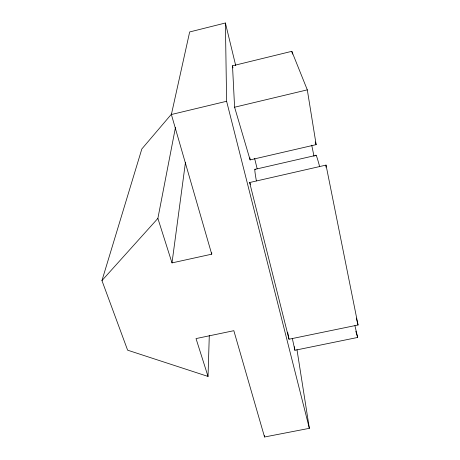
<?xml version="1.0" encoding="UTF-8"?>
<svg xmlns="http://www.w3.org/2000/svg" width="460" height="460" viewBox="0 0 460 460"><rect width="100%" height="100%" fill="white"/><g stroke="black" fill="none" stroke-linecap="round" stroke-linejoin="round"><path stroke-width="0.69" d="M175.461 127.443L157.878 218.408L172 262.901L211.726 254.179L211.772 252.747M171.591 113.999L141.841 148.954L101.948 280.594L127.621 350.181L208.035 376.441L209.288 335.524M325.95 167.198L326.025 165.094L249.625 182.528L289.018 339.216L358.053 324.996L326.025 165.094M172 262.901L185.443 162.489M211.726 254.179L171.379 114.517L189.664 31.953L225.4 23L235.71 65.561M101.948 280.594L157.878 218.408M232.507 65.814L291.818 51.319L307.303 89.861L316.152 144.635L250.113 159.902L234.594 107.22L232.507 65.814L232.967 67.907M171.379 114.517L226.613 101.269L225.4 23M234.594 107.22L307.303 89.861M254.846 169.395L316.112 155.319M292.318 338.405L294.894 350.278L357.661 337.45L354.913 325.628M208.035 376.441L196.023 338.583L233.835 330.694L264.546 437L309.356 428.329L296.97 349.589M249.625 182.528L250.619 184.368M315.215 141.968L316.152 144.635M355.833 331.246L357.661 337.45M356.304 318.073L358.053 324.996M226.613 101.269L309.356 428.329M254.61 158.367L257.14 168.722M291.818 51.319L292.462 54.119M311.713 145.159L314.03 156.377M287.649 332.206L289.018 339.216M294.354 346.725L294.894 350.278M249.912 157.803L250.113 159.902M264.437 435.568L264.546 437M256.392 180.866A35.604 1.604 77.3 0 1 255.288 169.464M315.761 155.566A35.892 1.506 77.3 0 1 319.591 166.445"/></g></svg>
